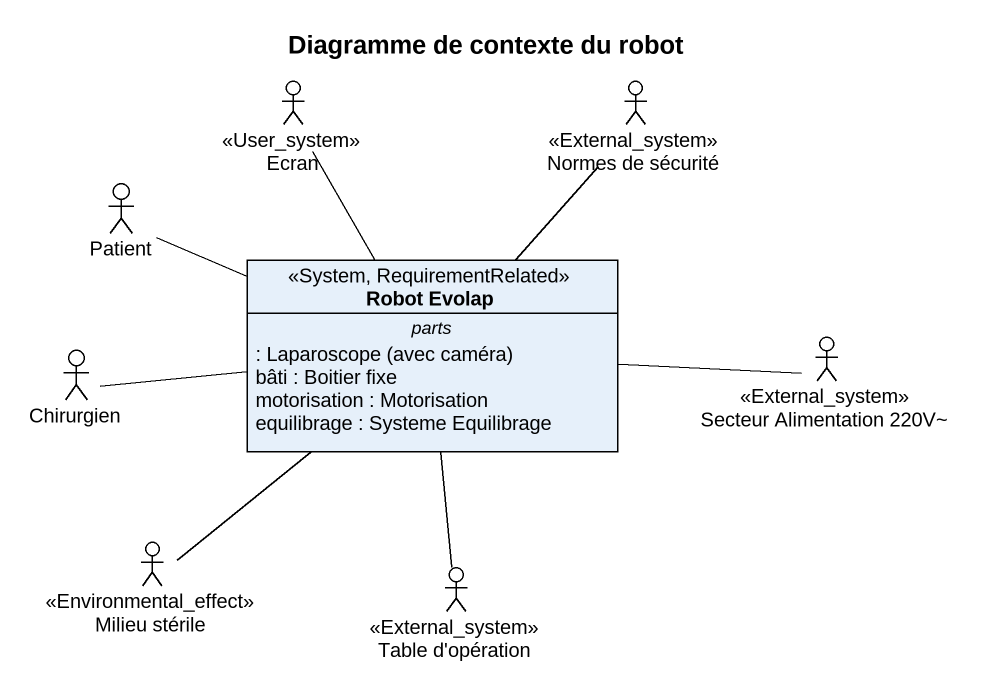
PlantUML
@startuml
title Diagramme de contexte du robot
allowmixing
hide circle
hide empty members
actor Ecran <<User_system>>
actor "Normes de sécurité" as Normes_de_sécurité <<External_system>>
actor Patient
class "Robot Evolap" as Robot_Evolap <<System, RequirementRelated>> {
  -- parts --
  {field} : Laparoscope (avec caméra)
  bâti : Boitier fixe
  motorisation : Motorisation
  equilibrage : Systeme Equilibrage
}
actor Chirurgien
actor "Secteur Alimentation 220V~" as Secteur_Alimentation_220V <<External_system>>
actor "Milieu stérile" as Milieu_stérile <<Environmental_effect>>
actor "Table d'opération" as Table_d_opération <<External_system>>
Ecran -- Robot_Evolap
Normes_de_sécurité -- Robot_Evolap
Patient -right- Robot_Evolap
Chirurgien -right- Robot_Evolap
Secteur_Alimentation_220V -left- Robot_Evolap
Milieu_stérile -up- Robot_Evolap
Table_d_opération -up- Robot_Evolap
@enduml
